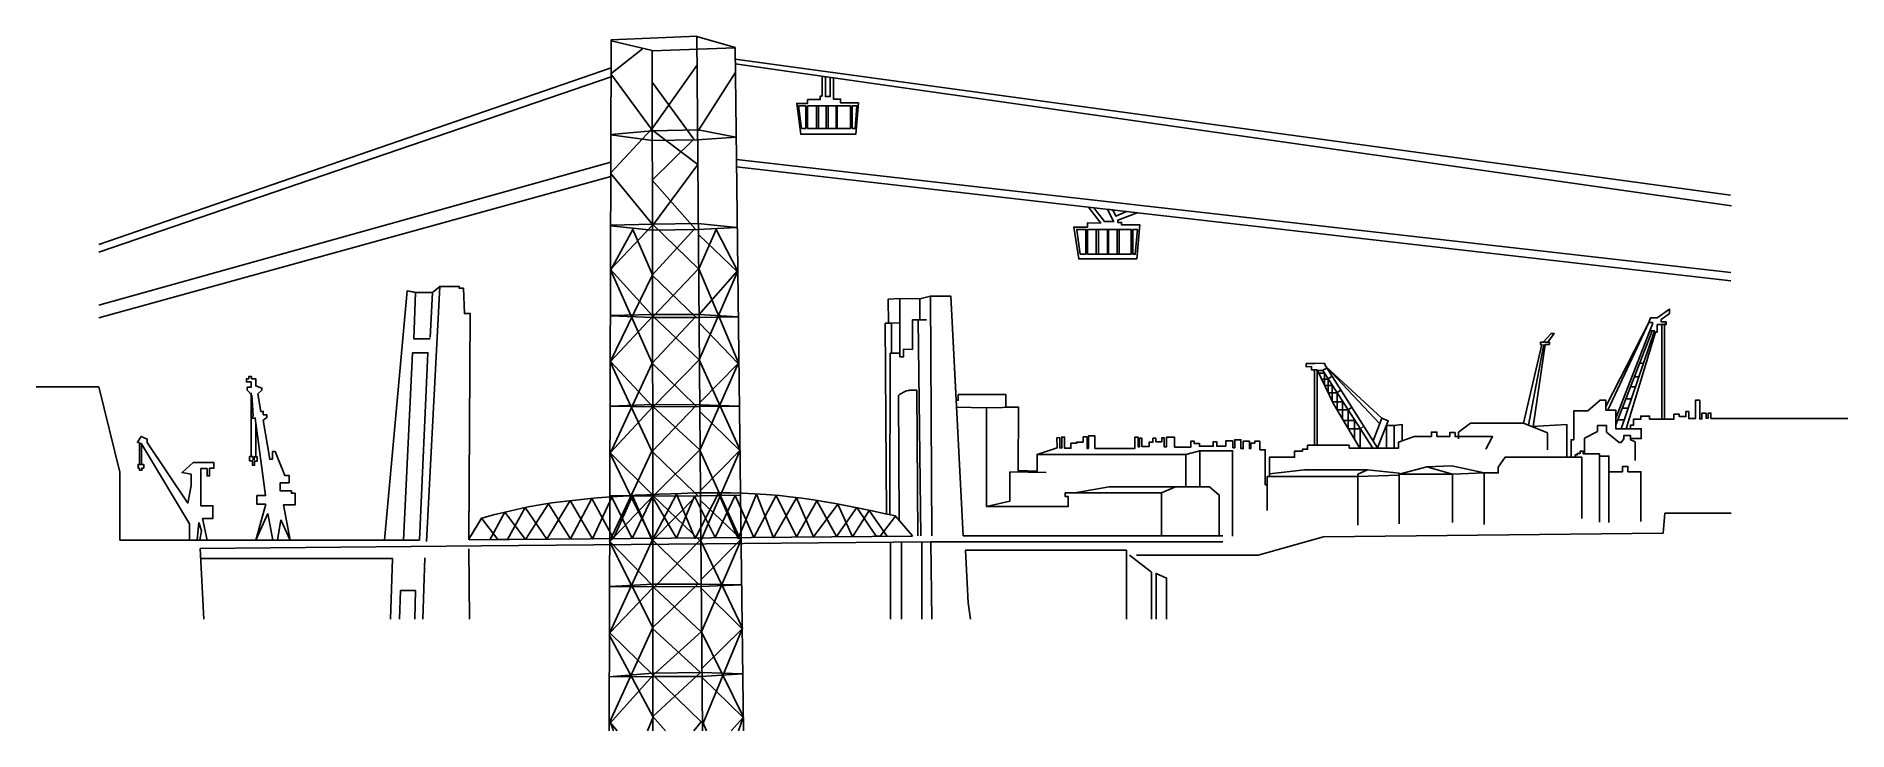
# Model space of a CAD drawing. Header units: millimetres. Extents: x -5 to 151, y 1 to 61.
import ezdxf

# ---------------------------------------------------------------- set-up
doc = ezdxf.new("R2010")
doc.units = ezdxf.units.MM
doc.layers.get('0').update_dxf_attribs({"color": 10})
for name, color, linetype in [('Layer 2 cut', 104, 'Continuous'), ('Layer 2 engraving', 100, 'Continuous'), ('Layer 3 cut', 5, 'Continuous'), ('Layer 3 engraving', 4, 'Continuous')]:
    doc.layers.add(name, color=color, linetype=linetype)

msp = doc.modelspace()

# ---------------------------------------------------------------- linework, layer by layer
for points in [[(44.31, 20.96), (44.43, 60.42), (51.83, 60.73), (52.14, 21.3)], [(47.96, 21.18), (44.33, 24.77), (48.03, 28.74), (44.36, 32.64), (48.03, 36.57), (44.36, 40.59), (48.03, 44.44), (44.36, 48.92), (47.91, 52.7), (44.4, 57.49), (47.13, 59.64)], [(44.42, 60.34), (47.97, 59.5), (48.01, 21.18)], [(47.97, 59.47), (55.13, 59.73)], [(55.59, 21.28), (55.12, 59.75), (51.83, 60.7)], [(0.15, 42.75), (44.42, 58.02)], [(48.18, 21.18), (52.08, 25.02), (48.04, 28.75), (52.02, 32.79), (48.04, 36.54), (51.95, 40.65), (48.04, 44.44), (51.89, 49.66), (47.91, 52.67), (51.83, 58.2)], [(55.14, 58.75), (141.1, 47.01)], [(55.14, 58.34), (141.18, 46.09)], [(0.15, 42.08), (44.42, 57.22)], [(51.65, 21.3), (47.97, 24.89), (51.73, 28.82), (47.97, 32.52), (51.7, 36.5), (47.95, 40.11), (51.65, 44.13), (47.95, 48.31), (51.55, 51.86), (47.95, 56.78)], [(51.94, 52.58), (55.12, 57.57)], [(44.4, 52.26), (47.97, 52.56), (51.93, 52.66), (55.2, 52.02), (51.87, 51.8), (48, 51.74), (44.4, 52.21)], [(55.24, 50.08), (141.12, 40.35)], [(0.15, 37.51), (44.39, 49.87)], [(0.15, 36.43), (44.39, 48.62)], [(55.25, 49.47), (141.13, 39.61)], [(46.14, 21.08), (47.93, 24.91), (44.33, 32.62), (47.98, 40.13), (46.28, 44.06), (44.4, 40.58)], [(44.37, 44.36), (47.93, 43.99), (51.91, 44.06), (55.27, 44.21), (51.91, 44.58), (48.01, 44.51), (44.37, 44.41)], [(53.76, 21.31), (52.08, 25.01), (55.42, 32.55), (51.98, 40.66), (53.5, 44.06), (55.33, 40.47), (52, 36.68)], [(53.95, 21.31), (55.55, 25), (52.03, 32.8), (55.33, 40.39), (52.03, 43.57)], [(46.1, 21.08), (44.33, 24.71), (47.96, 32.52), (44.35, 40.58)], [(44.37, 36.59), (48, 36.45), (52.01, 36.44), (55.4, 36.51), (52, 36.7), (48, 36.71), (44.39, 36.61)], [(130.34, 28.76), (134.06, 36.01)], [(130.52, 28.46), (134.06, 36.01)], [(131.67, 26.85), (134.53, 35.31), (134.15, 35.31), (134.38, 35.88), (134.38, 36.01), (134.06, 36.01), (134.18, 36.41), (134.77, 36.41), (135.83, 37.18), (135.83, 36.8), (135.12, 36.29), (135.12, 36.07), (135.54, 36.07), (135.54, 35.84), (134.78, 35.84), (134.78, 35.19), (134.64, 35.19), (132.1, 26.85)], [(52.11, 29.14), (55.39, 32.47), (52.01, 35.98)], [(125.34, 34.31), (125.87, 35.07), (125.6, 35.07), (124.91, 34.31)], [(131.19, 27.18), (134.34, 35.31)], [(131.19, 27.76), (134.15, 35.31)], [(135.16, 35.84), (135.16, 27.68)], [(135.39, 35.93), (135.39, 27.68)], [(123.22, 27.32), (124.8, 34.13), (124.68, 34.13), (124.68, 34.31), (125.46, 34.31), (125.46, 34.13), (125.1, 34.13), (124.06, 27.03)], [(123.65, 27.15), (124.98, 34.13)], [(109.08, 25.17), (106.81, 28.99), (105.39, 31.92), (104.92, 31.92), (104.92, 32.21), (104.46, 32.19), (104.46, 32.47), (105.17, 32.47), (106, 32.5), (106.17, 32.19), (110.6, 25.2)], [(105.17, 31.92), (105.17, 25.42)], [(105.39, 31.92), (105.39, 25.42)], [(110.2, 25.17), (105.88, 31.88), (105.41, 31.88)], [(107.58, 27.69), (107.58, 29.18), (106.69, 29.18), (106.69, 30.59), (106.03, 30.59), (106.03, 31.65), (105.53, 31.65)], [(105.86, 31.87), (106.22, 32.09)], [(110.99, 27.75), (106.17, 32.19)], [(110.8, 27.26), (106.17, 32.19)], [(106.34, 31.15), (106.68, 31.37)], [(132.8, 31.33), (133.19, 31.33)], [(133.25, 32.51), (133.58, 32.51)], [(13.33, 24.44), (13.33, 29.96)], [(109.11, 25.14), (109.11, 26.84), (108.08, 26.84), (108.08, 28.47), (107.12, 28.47), (107.12, 29.95), (106.34, 29.95), (106.34, 31.14), (105.77, 31.14)], [(107.11, 29.95), (107.44, 30.17)], [(132.46, 30.47), (132.89, 30.47)], [(44.33, 28.81), (48.01, 28.75), (52.09, 28.76), (55.47, 28.81), (52.06, 28.9), (47.99, 28.93), (44.35, 28.81)], [(52.11, 21.48), (55.52, 24.96), (52.06, 28.35)], [(108.08, 28.47), (108.37, 28.69)], [(131.75, 28.63), (132.27, 28.63)], [(132.06, 29.44), (132.55, 29.44)], [(132.46, 26.85), (132.46, 27.15), (132.72, 27.15), (132.72, 27.66), (133.35, 27.66), (133.35, 27.94), (134.12, 27.94), (134.12, 27.68), (136.21, 27.68), (136.21, 28.1), (136.68, 28.1), (136.68, 27.89), (137.25, 27.89), (137.25, 28.33), (137.5, 28.33), (137.5, 27.72), (138.07, 27.72), (138.07, 29.3), (138.45, 29.3), (138.45, 27.7), (138.64, 27.7), (138.64, 28.18), (138.99, 28.18), (138.99, 27.76), (139.18, 27.76), (139.18, 28.2), (139.41, 28.2), (139.41, 27.73), (141.15, 27.73)], [(13.72, 24.42), (13.72, 27.39)], [(108.63, 25.93), (108.63, 27.57), (107.66, 27.57)], [(109.13, 26.83), (109.41, 27.07)], [(110.23, 25.79), (110.99, 27.75), (111.54, 27.52), (110.6, 25.2)], [(111.39, 25.17), (111.39, 27.13), (112.06, 27.13), (112.06, 25.17)], [(112.06, 27.13), (112.75, 27.21), (112.75, 25.8)], [(123.95, 27.03), (126.96, 27.22), (126.96, 25.85)], [(131.35, 27.61), (131.93, 27.61)], [(3.85, 25.53), (3.85, 23.76), (3.68, 23.76), (3.67, 25.61)], [(3.68, 23.76), (3.55, 23.76), (3.55, 23.45), (3.67, 23.45), (3.67, 23.26), (3.88, 23.26), (3.88, 23.45), (4.04, 23.45), (4.04, 23.76), (3.85, 23.76)], [(13.48, 24.44), (13.18, 24.44), (13.18, 24.07), (13.43, 24.07), (13.43, 23.69), (13.61, 23.69), (13.61, 24.06), (13.85, 24.06), (13.85, 24.42), (13.59, 24.42), (13.59, 24.19), (13.48, 24.19), (13.48, 24.44)], [(44.32, 21.08), (45.79, 21.06)], [(46.25, 21.05), (46.25, 21.05)], [(65.63, 20.03), (65.64, 20.04), (65.65, 20.03)]]:
    msp.add_lwpolyline(points)
at = {"layer": 'Layer 2 cut'}
for points in [[(0.15, 30.47), (1.98, 23.11), (1.98, 17.24), (24.83, 17.24), (26.79, 38.75), (27.53, 38.62), (28.99, 38.6), (29.61, 39.14), (31.3, 39.14), (31.3, 38.97), (31.65, 38.97), (31.74, 36.79), (32.25, 36.79), (32.13, 17.3), (33.23, 19.13)], [(68.19, 19.5), (68.09, 35.95), (68.36, 35.95), (68.35, 38.04), (69.36, 38.1), (71.08, 38.07), (72, 38.3), (73.75, 38.3), (74.22, 29.31), (74.4, 29.31), (74.4, 29.79), (78.51, 29.79), (78.51, 28.7), (79.6, 28.72), (79.57, 23.23), (81.21, 23.18), (81.21, 24.63)], [(0.15, 30.47), (-5.24, 30.47)], [(78.51, 28.7), (79.6, 28.72)], [(127.34, 24.4), (127.34, 25.9), (127.57, 25.9), (127.57, 27.39), (127.57, 27.39), (127.57, 28.38), (128.78, 28.38), (129.86, 29.3), (130.34, 29.3), (130.34, 28.46), (131.19, 28.46), (131.19, 26.85), (132.46, 26.85)], [(132.46, 26.85), (132.46, 27.15), (132.72, 27.15), (132.72, 27.66), (133.35, 27.66), (133.35, 27.94), (134.12, 27.94), (134.12, 27.68), (136.21, 27.68), (136.21, 28.1), (136.68, 28.1), (136.68, 27.89), (137.25, 27.89), (137.25, 28.33), (137.5, 28.33), (137.5, 27.72), (138.07, 27.72), (138.07, 29.3), (138.45, 29.3), (138.45, 27.7), (138.64, 27.7), (138.64, 28.18), (138.99, 28.18), (138.99, 27.76), (139.18, 27.76), (139.18, 28.2), (139.41, 28.2), (139.41, 27.73), (141.15, 27.73)], [(117.6, 26.17), (117.6, 26.54), (118.65, 27.32), (119.48, 27.32), (123.22, 27.32), (123.95, 27.03)], [(123.95, 27.03), (126.96, 27.22), (126.96, 25.85)], [(141.15, 27.73), (151.23, 27.73)], [(81.21, 24.63), (82.85, 25.17), (82.94, 25.19), (82.92, 26.07), (83.17, 26.08), (83.17, 25.19), (83.34, 25.17), (83.34, 26.12), (83.58, 26.12), (83.58, 25.16), (84.13, 25.16), (84.13, 25.6), (84.63, 25.6), (84.63, 25.69), (85.18, 25.69), (85.18, 26.14), (85.52, 26.14), (85.52, 25.15), (85.64, 25.15), (85.64, 26.23), (86.21, 26.23), (86.21, 25.15), (89.66, 25.15), (89.66, 26.12), (89.93, 26.12), (89.93, 25.29), (90.06, 25.29), (90.06, 26.03), (90.26, 26.03), (90.26, 25.3), (90.88, 25.3), (90.88, 25.68), (91.21, 25.68), (91.21, 26.03), (91.47, 26.03), (91.47, 25.71), (91.97, 25.71), (91.97, 26.06), (92.19, 26.06), (92.19, 25.28), (92.38, 25.28), (92.38, 26.11), (93.08, 26.11), (93.08, 25.27), (94.37, 25.27), (94.49, 25.27), (94.49, 25.78), (94.77, 25.78), (94.77, 25.58), (95.23, 25.58), (95.23, 25.33), (96.43, 25.33), (96.43, 25.72), (96.73, 25.72), (96.73, 25.33), (97.5, 25.33), (97.5, 25.8), (98.13, 25.8), (98.13, 25.21), (98.28, 25.21), (98.28, 25.9), (98.82, 25.9), (98.82, 25.14), (99.02, 25.14), (99.02, 25.76), (99.55, 25.76), (99.55, 25.14), (99.66, 25.14), (99.66, 25.6), (100.01, 25.6), (100.01, 25.77), (100.45, 25.77), (100.45, 25.04), (100.91, 25.04), (100.91, 21.99)], [(101.27, 22.73), (101.27, 24.38), (103.45, 24.38), (103.45, 24.92), (104.13, 24.92), (104.13, 25.08), (104.57, 25.08), (104.57, 25.42), (108.17, 25.42), (108.17, 25.17), (111.39, 25.17), (112.44, 25.17), (112.44, 25.69), (113.78, 26.17), (115.27, 26.17), (115.27, 26.56), (115.74, 26.56), (115.74, 26.18), (116.85, 26.18), (116.85, 26.52), (117.32, 26.52), (117.32, 26.17), (117.6, 26.17)], [(126.96, 25.85), (126.96, 24.39), (127.34, 24.4)], [(100.91, 21.99), (101.09, 21.99), (101.09, 22.71), (101.27, 22.71), (101.27, 22.73)], [(33.25, 19.14), (34.25, 19.4), (35.25, 19.65), (36.74, 19.99), (37.26, 20.1), (38.27, 20.28), (39.29, 20.44), (40.31, 20.57), (41.34, 20.69), (42.36, 20.79), (43.2, 20.87), (44.42, 20.97), (45.45, 21.04), (46.48, 21.1), (47.5, 21.15), (48.53, 21.2), (49.56, 21.24), (50.46, 21.27), (51.63, 21.3), (52.66, 21.31), (53.69, 21.31), (54.72, 21.3), (55.75, 21.28), (56.78, 21.23), (57.81, 21.17), (58.96, 21.08), (59.86, 20.98), (60.88, 20.85), (61.9, 20.7), (62.91, 20.54), (63.93, 20.36), (64.94, 20.17), (65.95, 19.97), (66.97, 19.76), (67.98, 19.54), (68.19, 19.5)]]:
    msp.add_lwpolyline(points, dxfattribs=at)
at = {"layer": 'Layer 2 engraving'}
for points in [[(32.13, 17.25), (32.25, 36.79), (31.74, 36.79), (31.65, 38.97), (31.3, 38.97), (31.3, 39.14), (29.61, 39.14), (28.46, 17.11)], [(24.83, 17.24), (26.79, 38.75), (27.63, 38.6), (28.99, 38.6), (28.79, 34.71)], [(27.53, 38.62), (27.37, 34.62), (28.78, 34.62)], [(68.36, 35.95), (68.35, 38.04), (69.36, 38.1), (71.08, 38.07)], [(69.36, 38.1), (69.36, 33.06)], [(72, 38.3), (71.08, 38.07), (71.08, 36.27)], [(74.82, 17.59), (73.75, 38.3), (72, 38.3), (72.12, 17.61)], [(71.65, 36.26), (70.95, 36.26), (70.46, 36.26), (70.44, 33.7), (69.68, 33.72), (69.68, 33.06), (69.36, 33.06)], [(70.95, 36.26), (71.17, 17.6)], [(68.09, 35.95), (68.19, 19.5)], [(68.63, 35.95), (68.09, 35.95)], [(69.29, 35.99), (68.63, 35.95), (68.63, 33.37)], [(27.86, 17.24), (28.59, 33.41), (27.27, 33.41), (26.47, 17.24)], [(68.52, 33.37), (68.5, 19.43)], [(68.52, 33.37), (69.36, 33.37)], [(0.15, 30.47), (1.98, 23.11), (1.98, 17.24), (26.48, 17.24)], [(69.25, 29.73), (69.33, 29.79), (69.42, 29.85), (69.5, 29.9), (69.59, 29.95), (69.67, 30), (69.76, 30.04), (69.85, 30.08), (69.93, 30.11), (70.03, 30.14), (70.13, 30.16), (70.22, 30.17), (70.32, 30.18), (70.42, 30.18), (70.52, 30.18), (70.62, 30.18), (70.72, 30.18), (70.82, 30.17)], [(69.25, 29.73), (69.3, 18.93)], [(70.82, 30.17), (70.91, 17.59)], [(78.51, 28.7), (78.51, 29.79), (74.4, 29.79), (74.4, 29.31), (74.22, 29.31)], [(74.23, 28.72), (76.85, 28.66), (79.6, 28.72), (79.57, 23.23), (81.21, 23.18), (81.21, 24.63), (82.85, 25.17), (82.94, 25.19), (82.92, 26.07), (83.17, 26.08), (83.17, 25.19), (83.34, 25.17), (83.34, 26.12), (83.58, 26.12), (83.58, 25.16), (84.13, 25.16), (84.13, 25.6), (84.63, 25.6), (84.63, 25.69), (85.18, 25.69), (85.18, 26.14), (85.52, 26.14), (85.52, 25.15), (85.64, 25.15), (85.64, 26.23), (86.21, 26.23), (86.21, 25.15), (89.66, 25.15), (89.66, 26.12), (89.93, 26.12), (89.93, 25.29), (90.06, 25.29), (90.06, 26.03), (90.26, 26.03), (90.26, 25.3), (90.88, 25.3), (90.88, 25.68), (91.21, 25.68), (91.21, 26.03), (91.47, 26.03), (91.47, 25.71), (91.97, 25.71), (91.97, 26.06), (92.19, 26.06), (92.19, 25.28), (92.38, 25.28), (92.38, 26.11), (93.08, 26.11), (93.08, 25.27), (94.37, 25.27), (94.49, 25.27), (94.49, 25.78), (94.77, 25.78), (94.77, 25.58), (95.23, 25.58), (95.23, 25.33), (96.43, 25.33), (96.43, 25.72), (96.73, 25.72), (96.73, 25.33), (97.5, 25.33), (97.5, 25.8), (98.13, 25.8), (98.13, 25.21), (98.28, 25.21), (98.28, 25.9), (98.82, 25.9), (98.82, 25.14), (99.02, 25.14), (99.02, 25.76), (99.55, 25.76), (99.55, 25.14), (99.66, 25.14), (99.66, 25.6), (100.01, 25.6), (100.01, 25.77), (100.45, 25.77), (100.45, 25.04), (100.91, 25.04), (100.91, 21.99)], [(76.85, 28.66), (76.85, 20.13), (83.89, 20.13), (83.89, 21), (83.62, 21), (83.62, 21.3), (91.96, 21.3), (91.96, 17.59)], [(127.34, 24.4), (127.34, 25.9), (127.57, 25.9), (127.57, 27.39), (127.57, 27.39), (127.57, 28.38), (128.78, 28.38), (129.86, 29.3), (130.34, 29.3), (130.34, 28.46), (131.19, 28.46), (131.19, 26.85), (133.39, 26.85), (133.39, 25.99), (132.47, 25.99)], [(132.46, 26.85), (132.46, 27.15), (132.72, 27.15), (132.72, 27.66), (133.35, 27.66), (133.35, 27.94), (134.12, 27.94), (134.12, 27.68), (136.21, 27.68), (136.21, 28.1), (136.68, 28.1), (136.68, 27.89), (137.25, 27.89), (137.25, 28.33), (137.5, 28.33), (137.5, 27.72), (138.07, 27.72), (138.07, 29.3), (138.45, 29.3), (138.45, 27.7), (138.64, 27.7), (138.64, 28.18), (138.99, 28.18), (138.99, 27.76), (139.18, 27.76), (139.18, 28.2), (139.41, 28.2), (139.41, 27.73), (141.15, 27.73)], [(117.6, 25.98), (117.6, 26.54), (118.65, 27.32), (119.48, 27.32), (123.22, 27.32), (125.29, 26.49), (125.29, 25.03)], [(123.95, 27.03), (126.96, 27.22), (126.96, 25.85)], [(128.5, 24.69), (128.5, 26.02), (129.62, 26.62), (129.62, 27.12), (130.4, 27.12), (130.4, 26.56), (131.48, 25.65), (131.65, 25.65), (131.89, 25.97), (131.89, 26.26), (132.47, 26.26), (132.47, 25.9), (132.87, 25.73)], [(101.27, 22.73), (101.27, 24.38), (103.45, 24.38), (103.45, 24.92), (104.13, 24.92), (104.13, 25.08), (104.57, 25.08), (104.57, 25.42), (108.17, 25.42), (108.17, 25.17), (111.39, 25.17), (112.44, 25.17), (112.44, 25.69), (113.78, 26.17), (115.27, 26.17), (115.27, 26.56), (115.74, 26.56), (115.74, 26.18), (116.85, 26.18), (116.85, 26.52), (117.32, 26.52), (117.32, 26.17), (120.55, 26.17), (119.98, 25.08)], [(109.11, 25.14), (109.11, 25.17)], [(132.87, 25.73), (132.87, 24.11)], [(81.21, 24.63), (94.06, 24.63), (95.26, 24.95), (95.26, 21.82)], [(94.06, 24.63), (94.06, 21.82)], [(95.26, 24.95), (98.1, 24.95), (98.1, 17.58)], [(112.47, 22.93), (114.88, 23.57), (117.08, 22.93)], [(114.88, 23.57), (117.04, 23.64), (119.82, 23.04)], [(119.82, 23.04), (121.04, 23.04), (121.04, 23.52), (121.64, 24.39), (127.69, 24.39), (128.25, 24.39), (128.25, 19.09)], [(127.69, 24.39), (127.69, 24.59), (127.86, 24.59), (127.86, 24.72), (128.11, 24.72), (128.11, 24.91), (128.39, 24.91), (128.39, 24.69), (129.78, 24.69), (129.78, 18.78)], [(129.78, 24.48), (130.6, 24.48), (130.6, 18.74)], [(130.6, 23.13), (131.78, 23.13), (131.78, 23.59), (132.25, 23.59), (132.25, 23.13), (133.37, 23.13), (133.37, 18.84)], [(78.86, 23.14), (78.86, 20.6), (76.85, 20.13)], [(78.86, 23.14), (81.99, 23.06)], [(101.09, 19.8), (101.09, 22.71), (108.9, 22.71), (112.47, 22.84), (112.47, 18.65)], [(101.27, 22.94), (104.32, 23.29), (109.74, 23.29), (108.9, 22.93)], [(108.9, 22.93), (108.9, 18.52)], [(109.74, 23.29), (112.47, 23.02), (112.47, 22.84)], [(112.47, 22.93), (117.08, 22.93), (119.82, 23.04), (119.82, 18.57)], [(117.08, 22.93), (117.08, 18.74)], [(33.23, 19.14), (34.62, 17.28), (35.46, 17.29), (37, 20.04), (38.87, 17.32), (40.87, 20.65), (42.8, 17.33), (44.48, 20.95), (46.24, 17.38), (48, 20.98), (50.05, 17.4), (51.62, 21.02), (53.39, 17.45), (55.13, 21.07), (56.73, 17.46), (58.67, 21.08), (60.43, 17.51), (62.18, 20.62), (63.87, 17.53), (65.64, 20.04), (67.31, 17.56), (67.66, 17.56), (68.98, 19.31), (70.45, 17.59)], [(33.25, 19.14), (34.25, 19.4), (35.25, 19.65), (36.74, 19.99), (37.26, 20.1), (38.27, 20.28), (39.29, 20.44), (40.31, 20.57), (41.34, 20.69), (42.36, 20.79), (43.2, 20.87), (44.42, 20.97), (45.45, 21.04), (46.48, 21.1), (47.5, 21.15), (48.53, 21.2), (49.56, 21.24), (50.46, 21.27), (51.63, 21.3), (52.66, 21.31), (53.69, 21.31), (54.72, 21.3), (55.75, 21.28), (56.78, 21.23), (57.81, 21.17), (58.96, 21.08), (59.86, 20.98), (60.88, 20.85), (61.9, 20.7), (62.91, 20.54), (63.93, 20.36), (64.94, 20.17), (65.95, 19.97), (66.97, 19.76), (67.98, 19.54), (68.99, 19.33)], [(33.93, 17.27), (35.24, 19.64), (37.03, 17.29), (39, 20.37), (40.9, 17.33), (42.76, 20.82), (44.62, 17.36), (46.25, 21.05), (47.95, 17.2), (50.07, 21.21), (51.67, 17.38), (53.7, 21.28), (55.39, 17.37), (56.96, 21.21), (58.43, 17.44), (60.43, 20.88), (61.89, 17.51), (64, 20.33), (65.26, 17.52), (66.71, 19.78), (68.28, 17.52)], [(44.25, 0.77), (44.31, 20.96)], [(44.28, 1.49), (48.01, 9.69), (44.28, 17.1), (46.14, 21.08)], [(48.03, 13.29), (44.29, 17.1), (48.07, 21.07), (47.96, 21.18)], [(44.3, 9.25), (47.98, 17.25), (46.1, 21.08)], [(45.79, 21.06), (48.03, 21.03), (52.12, 21.06), (55.57, 21.11)], [(49.1, 0.77), (48.02, 1.99), (52.14, 5.81), (47.97, 9.64), (51.92, 13.45), (48.02, 17.23), (51.85, 21.1), (51.65, 21.3)], [(48.01, 21.18), (48.03, 0.77)], [(51.55, 0.77), (52.2, 1.53), (48.04, 5.57), (52.2, 9.3), (48.1, 13.15), (52.08, 17.19), (48.04, 21.05), (48.18, 21.18)], [(52.14, 21.3), (52.3, 0.77)], [(52.16, 13.81), (55.64, 17.3), (52.14, 20.66)], [(52.64, 0.77), (52.35, 1.43), (55.75, 9.62), (52.15, 17.16), (53.95, 21.31)], [(54.79, 0.77), (55.84, 1.94), (52.22, 9.3), (55.62, 17.21), (53.76, 21.31)], [(55.84, 0.77), (55.59, 21.28)], [(84.48, 21.3), (87.43, 21.82), (96.09, 21.82), (96.95, 21.12), (96.95, 17.59)], [(91.96, 21.3), (93.16, 21.82)], [(32.13, 17.3), (33.25, 19.15)], [(97.2, 15.92), (100.31, 15.92), (105.96, 17.51), (135.3, 17.84), (135.44, 19.56), (141.15, 19.56)], [(26.48, 17.24), (27.86, 17.24)], [(32.14, 17.26), (70.46, 17.58)], [(74.82, 17.59), (97.26, 17.59)], [(8.92, 16.51), (33.22, 16.73), (72.02, 17.09), (97.25, 17.09)], [(8.92, 16.52), (9.24, 10.42)], [(28.16, 10.42), (28.32, 15.71)], [(32.17, 10.42), (32.11, 16.47)], [(68.55, 10.42), (68.55, 17.05)], [(69.51, 10.42), (69.51, 17.06)], [(71.24, 10.42), (71.24, 17.08)], [(72.12, 10.42), (72.02, 17.09)], [(75.45, 10.42), (75.25, 11.83), (75.01, 16.35), (88.93, 16.35), (88.93, 10.42)], [(89.2, 15.94), (91.1, 14.45), (91.1, 10.42)], [(89.79, 15.92), (97.2, 15.92)], [(25.36, 10.42), (25.54, 15.64), (8.95, 15.64)], [(91.49, 10.42), (91.49, 14.35), (92.39, 13.96), (92.39, 10.42)], [(26.12, 10.42), (26.22, 12.87), (27.51, 12.87), (27.45, 10.42)], [(44.29, 13.22), (48.02, 13.19), (52.18, 13.24), (55.68, 13.36), (52.21, 13.43), (48.02, 13.44), (44.3, 13.22)], [(44.31, 1.4), (48.04, 5.57), (44.31, 9.24), (47.98, 13.09)], [(52.26, 6.16), (55.72, 9.56), (52.21, 13.05)], [(47.55, 0.77), (48.04, 1.96), (44.24, 9.05)], [(44.25, 5.42), (48.01, 5.45), (52.18, 5.47), (55.77, 5.69), (52.26, 5.81), (48.01, 5.73), (44.25, 5.43)], [(55.42, 0.77), (55.82, 1.91), (52.28, 5.37)], [(44.95, 0.77), (44.37, 1.47), (44.62, 0.77)]]:
    msp.add_lwpolyline(points, dxfattribs=at)
at = {"layer": 'Layer 3 cut'}
for points in [[(62.63, 57.28), (62.63, 55.57), (62.48, 55.57), (62.48, 55.26), (61.38, 55.26), (61.38, 55.03), (61.38, 54.93), (60.45, 54.93), (60.8, 52.27), (65.54, 52.27), (65.78, 54.98), (64.23, 54.98), (64.23, 55.31), (63.61, 55.31), (63.61, 57.13)], [(62.63, 57.27), (62.92, 57.23)], [(63.32, 57.18), (63.32, 55.52), (62.92, 55.52), (62.92, 57.23)], [(63.32, 57.18), (63.61, 57.13)], [(85.64, 45.99), (86.7, 44.6), (85.55, 44.61), (85.55, 44.26), (84.38, 44.26), (84.8, 41.51), (89.82, 41.51), (90.09, 44.45), (88.51, 44.45), (88.51, 44.66), (88.17, 44.66), (88.17, 44.85), (89.86, 45.5)], [(85.64, 45.99), (86.11, 45.93)], [(86.11, 45.93), (87.03, 44.73), (87.82, 44.73), (87.3, 45.79)], [(87.3, 45.79), (87.74, 45.74)], [(88.94, 45.61), (88, 45.21), (87.74, 45.74)], [(88.94, 45.61), (89.86, 45.5)], [(14.6, 20.33), (13.82, 20.33), (13.82, 21.07), (14.56, 21.07), (13.67, 27.76), (13.33, 27.76), (13.49, 27.96), (13.39, 29.74), (12.98, 30.18), (12.98, 30.43), (13.31, 30.43), (13.31, 30.89), (12.91, 30.89), (12.91, 31.17), (13.11, 31.17), (13.11, 31.35), (13.36, 31.35), (13.36, 31.16), (13.71, 31.16), (13.71, 30.54), (14.25, 30.36), (14.25, 30.19), (13.9, 29.86), (14.15, 28.34), (14.37, 28.34), (14.37, 28.06), (14.66, 28.06), (14.66, 27.81), (14.36, 27.58), (14.93, 24.21), (15.15, 24.21), (15.15, 24.88), (15.39, 24.88), (16.22, 22.82), (16.59, 22.82), (16.59, 22.18), (15.83, 22.18), (15.83, 21.48), (16.8, 21.48), (16.8, 21.28), (17.11, 21.28), (17.11, 20.27), (16.1, 20.27)], [(7.98, 17.24), (7.98, 18.65), (3.85, 25.53), (3.49, 25.68), (3.81, 26.18), (4.34, 25.95), (4.34, 25.67), (7.86, 20.43), (8.13, 21.95), (8.13, 22.92), (7.35, 23.06), (8.32, 23.92), (10.1, 23.92), (10.1, 23.44), (9.73, 23.44), (9.73, 22.77), (9.51, 22.77), (9.51, 23.41), (8.96, 23.41), (8.96, 20.2), (10.01, 20.2), (10.01, 19.11), (9.12, 19.11)], [(9.52, 17.24), (9.12, 19.11)], [(13.73, 17.24), (14.6, 20.33)], [(13.73, 17.24), (14.75, 19.54)], [(15.18, 17.24), (14.75, 19.54)], [(15.89, 18.98), (15.6, 17.24)], [(16.68, 17.24), (15.89, 18.98)], [(16.68, 17.24), (16.1, 20.27)], [(7.98, 17.24), (8.65, 17.24)], [(8.79, 18.74), (8.65, 17.24)], [(8.9, 17.24), (9.04, 18.03), (8.79, 18.74)], [(8.9, 17.24), (9.52, 17.24)], [(15.18, 17.24), (15.6, 17.24)]]:
    msp.add_lwpolyline(points, dxfattribs=at)
at = {"layer": 'Layer 3 engraving'}
for points in [[(61.23, 54.72), (60.61, 54.72), (60.87, 52.78), (61.23, 52.78), (61.23, 54.72)], [(61.38, 54.72), (61.38, 52.78), (65.1, 52.78), (65.1, 54.72), (61.38, 54.72)], [(62.14, 54.72), (62.14, 52.78)], [(62.32, 54.72), (62.32, 52.78)], [(63, 54.72), (63, 52.78)], [(63.16, 54.72), (63.16, 52.78)], [(63.86, 54.72), (63.86, 52.78)], [(63.95, 54.72), (63.95, 52.78)], [(65.23, 52.78), (65.48, 52.78), (65.65, 54.72), (65.23, 54.72), (65.23, 52.78)], [(84.65, 43.99), (84.93, 41.93), (85.42, 41.93), (85.42, 44.06), (84.64, 44.06), (84.64, 44.01)], [(85.55, 44.05), (85.55, 41.92), (89.34, 41.92), (89.34, 44.05), (85.55, 44.05)], [(86.32, 44.05), (86.32, 41.92)], [(86.51, 44.05), (86.51, 41.92)], [(87.28, 44.04), (87.28, 41.91)], [(87.39, 44.05), (87.39, 41.92)], [(88.12, 44.05), (88.12, 41.92)], [(88.3, 44.05), (88.3, 41.92)], [(89.49, 44.04), (89.49, 41.91), (89.69, 41.91), (89.89, 44.04), (89.49, 44.04)]]:
    msp.add_lwpolyline(points, dxfattribs=at)

doc.saveas('drawing.dxf')
